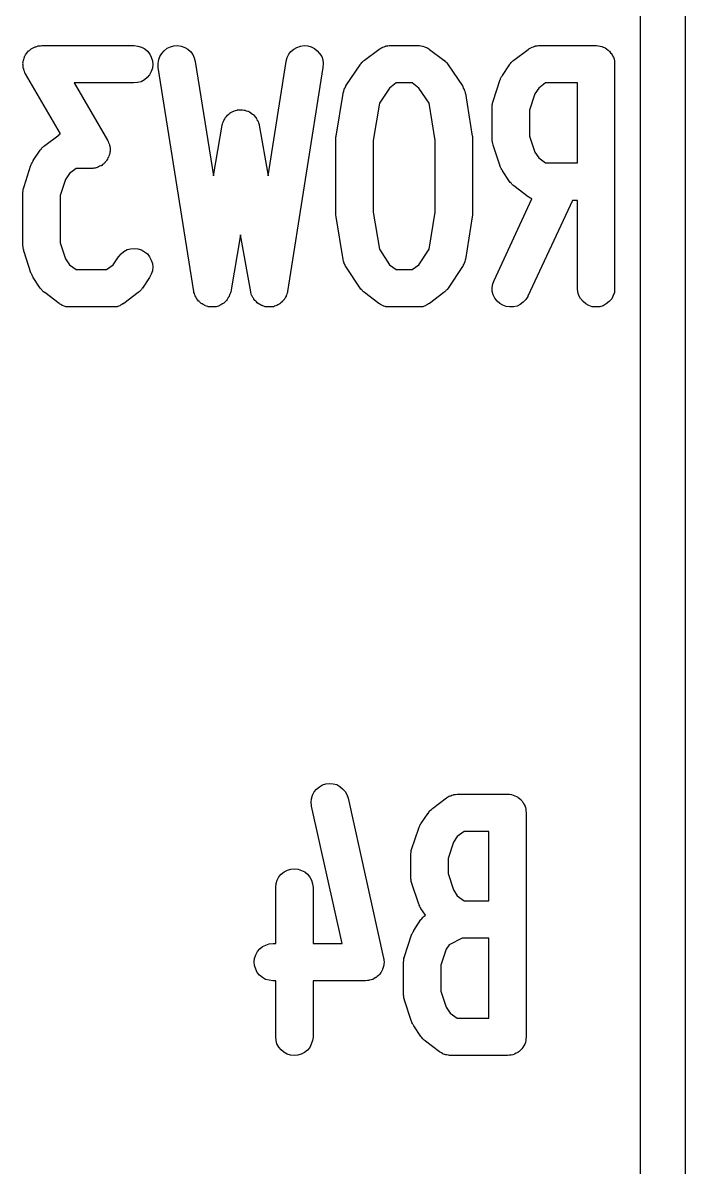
# Model space of a CAD drawing. Extents: x 85 to 230, y -159 to -77.
# Drawn here: x 205.582 to 207.8, y -104.709 to -100.879 of the extents above; entities that cross this region are included whole.
import ezdxf

# ---------------------------------------------------------------- set-up
doc = ezdxf.new("R2010")
doc.units = 0
doc.header["$MEASUREMENT"] = 0
doc.layers.add('BLACK', color=7, linetype='CONTINUOUS')

msp = doc.modelspace()

# ---------------------------------------------------------------- linework, layer by layer
at = {"layer": 'BLACK', "linetype": 'CONTINUOUS'}
for p, q in [((207.65, -107.677), (207.65, -77.2042)), ((207.8, -77.2755), (207.8, -107.606)), ((205.604, -100.971), (205.607, -100.968)), ((205.607, -100.968), (205.61, -100.966)), ((205.61, -100.966), (205.612, -100.965)), ((205.612, -100.965), (205.614, -100.964)), ((205.614, -100.964), (205.617, -100.962)), ((205.617, -100.962), (205.621, -100.96)), ((205.621, -100.96), (205.623, -100.959)), ((205.623, -100.959), (205.625, -100.959)), ((205.625, -100.959), (205.629, -100.958)), ((205.629, -100.958), (205.633, -100.956)), ((205.633, -100.956), (205.635, -100.956)), ((205.635, -100.956), (205.637, -100.956)), ((205.637, -100.956), (205.641, -100.956)), ((205.641, -100.956), (205.645, -100.955)), ((205.645, -100.955), (205.954, -100.955)), ((205.954, -100.955), (205.955, -100.955)), ((205.955, -100.955), (205.967, -100.957)), ((205.967, -100.957), (205.979, -100.96)), ((205.979, -100.96), (205.99, -100.966)), ((205.99, -100.966), (205.999, -100.974)), ((206.055, -100.972), (206.065, -100.964)), ((206.065, -100.964), (206.076, -100.959)), ((206.076, -100.959), (206.088, -100.956)), ((206.088, -100.956), (206.1, -100.955)), ((206.1, -100.955), (206.112, -100.957)), ((206.112, -100.957), (206.124, -100.961)), ((206.124, -100.961), (206.134, -100.967)), ((206.134, -100.967), (206.143, -100.975)), ((206.48, -100.975), (206.49, -100.967)), ((206.49, -100.967), (206.5, -100.961)), ((206.5, -100.961), (206.512, -100.957)), ((206.512, -100.957), (206.524, -100.955)), ((206.524, -100.955), (206.536, -100.956)), ((206.536, -100.956), (206.548, -100.959)), ((206.548, -100.959), (206.559, -100.965)), ((206.559, -100.965), (206.568, -100.972)), ((206.726, -101.004), (206.774, -100.968)), ((206.774, -100.968), (206.775, -100.967)), ((206.775, -100.967), (206.776, -100.967)), ((206.776, -100.967), (206.777, -100.966)), ((206.777, -100.966), (206.781, -100.964)), ((206.781, -100.964), (206.785, -100.961)), ((206.785, -100.961), (206.786, -100.961)), ((206.786, -100.961), (206.788, -100.96)), ((206.788, -100.96), (206.792, -100.959)), ((206.792, -100.959), (206.797, -100.957)), ((206.797, -100.957), (206.798, -100.957)), ((206.798, -100.957), (206.799, -100.956)), ((206.799, -100.956), (206.804, -100.956)), ((206.804, -100.956), (206.809, -100.955)), ((206.809, -100.955), (206.81, -100.955)), ((206.81, -100.955), (206.811, -100.955)), ((206.811, -100.955), (206.907, -100.955)), ((206.907, -100.955), (206.908, -100.955)), ((206.908, -100.955), (206.909, -100.955)), ((206.909, -100.955), (206.91, -100.955)), ((206.91, -100.955), (206.915, -100.956)), ((206.915, -100.956), (206.92, -100.957)), ((206.92, -100.957), (206.921, -100.957)), ((206.921, -100.957), (206.922, -100.957)), ((206.922, -100.957), (206.927, -100.959)), ((206.927, -100.959), (206.931, -100.96)), ((206.931, -100.96), (206.933, -100.961)), ((206.933, -100.961), (206.934, -100.961)), ((206.934, -100.961), (206.938, -100.964)), ((206.938, -100.964), (206.942, -100.966)), ((206.942, -100.966), (206.943, -100.967)), ((206.943, -100.967), (206.944, -100.968)), ((206.944, -100.968), (206.992, -101.004)), ((207.226, -101.004), (207.274, -100.968)), ((207.274, -100.968), (207.275, -100.967)), ((207.275, -100.967), (207.276, -100.967)), ((207.276, -100.967), (207.277, -100.966)), ((207.277, -100.966), (207.281, -100.964)), ((207.281, -100.964), (207.285, -100.961)), ((207.285, -100.961), (207.286, -100.961)), ((207.286, -100.961), (207.288, -100.96)), ((207.288, -100.96), (207.292, -100.959)), ((207.292, -100.959), (207.297, -100.957)), ((207.297, -100.957), (207.298, -100.957)), ((207.298, -100.957), (207.299, -100.956)), ((207.299, -100.956), (207.304, -100.956)), ((207.304, -100.956), (207.309, -100.955)), ((207.309, -100.955), (207.31, -100.955)), ((207.31, -100.955), (207.311, -100.955)), ((207.311, -100.955), (207.502, -100.955)), ((207.502, -100.955), (207.502, -100.955)), ((207.502, -100.955), (207.502, -100.955)), ((207.502, -100.955), (207.503, -100.955)), ((207.502, -100.955), (207.502, -100.955)), ((207.503, -100.955), (207.509, -100.956)), ((207.509, -100.956), (207.515, -100.957)), ((207.515, -100.957), (207.515, -100.957)), ((207.515, -100.957), (207.515, -100.957)), ((207.515, -100.957), (207.521, -100.958)), ((207.521, -100.958), (207.526, -100.96)), ((207.526, -100.96), (207.526, -100.96)), ((207.526, -100.96), (207.527, -100.96)), ((207.527, -100.96), (207.532, -100.963)), ((207.532, -100.963), (207.537, -100.966)), ((207.537, -100.966), (207.537, -100.966)), ((207.537, -100.966), (207.537, -100.966)), ((207.537, -100.966), (207.542, -100.97)), ((207.542, -100.97), (207.546, -100.974)), ((205.583, -101.009), (205.584, -101.005)), ((205.584, -101.003), (205.585, -101.001)), ((205.584, -101.005), (205.584, -101.003)), ((205.585, -101.001), (205.586, -100.997)), ((205.586, -100.997), (205.587, -100.994)), ((205.587, -100.994), (205.588, -100.992)), ((205.588, -100.992), (205.589, -100.99)), ((205.589, -100.99), (205.591, -100.986)), ((205.591, -100.986), (205.593, -100.983)), ((205.593, -100.983), (205.594, -100.981)), ((205.594, -100.981), (205.595, -100.98)), ((205.595, -100.98), (205.598, -100.977)), ((205.598, -100.977), (205.601, -100.973)), ((205.601, -100.973), (205.602, -100.972)), ((205.602, -100.972), (205.604, -100.971)), ((205.999, -100.974), (206.007, -100.984)), ((206.007, -100.984), (206.012, -100.994)), ((206.012, -100.994), (206.016, -101.006)), ((206.016, -101.006), (206.017, -101.018)), ((206.035, -101.015), (206.037, -101.002)), ((206.037, -101.002), (206.041, -100.991)), ((206.041, -100.991), (206.047, -100.981)), ((206.047, -100.981), (206.055, -100.972)), ((206.143, -100.975), (206.151, -100.985)), ((206.151, -100.985), (206.156, -100.996)), ((206.156, -100.996), (206.159, -101.008)), ((206.159, -101.008), (206.22, -101.391)), ((206.403, -101.391), (206.464, -101.008)), ((206.464, -101.007), (206.467, -100.995)), ((206.464, -101.008), (206.464, -101.007)), ((206.467, -100.995), (206.473, -100.984)), ((206.473, -100.984), (206.48, -100.975)), ((206.568, -100.972), (206.576, -100.981)), ((206.576, -100.981), (206.583, -100.992)), ((206.583, -100.992), (206.587, -101.003)), ((206.587, -101.003), (206.588, -101.015)), ((206.72, -101.009), (206.723, -101.006)), ((206.723, -101.006), (206.726, -101.004)), ((206.992, -101.004), (206.993, -101.004)), ((206.993, -101.004), (206.995, -101.007)), ((206.995, -101.007), (206.999, -101.009)), ((207.22, -101.009), (207.223, -101.006)), ((207.223, -101.006), (207.226, -101.004)), ((207.546, -100.974), (207.546, -100.974)), ((207.546, -100.974), (207.547, -100.974)), ((207.547, -100.974), (207.55, -100.979)), ((207.55, -100.979), (207.554, -100.983)), ((207.554, -100.983), (207.554, -100.983)), ((207.554, -100.983), (207.554, -100.984)), ((207.554, -100.984), (207.557, -100.989)), ((207.557, -100.989), (207.56, -100.994)), ((207.56, -100.994), (207.56, -100.994)), ((207.56, -100.994), (207.56, -100.994)), ((207.56, -100.994), (207.562, -101)), ((207.562, -101), (207.563, -101.006)), ((207.563, -101.006), (207.563, -101.006)), ((207.563, -101.006), (207.563, -101.006)), ((207.563, -101.006), (207.564, -101.012)), ((205.582, -101.013), (205.583, -101.009)), ((205.583, -101.015), (205.582, -101.013)), ((205.582, -101.017), (205.583, -101.015)), ((205.583, -101.021), (205.582, -101.017)), ((205.583, -101.025), (205.583, -101.021)), ((205.583, -101.027), (205.583, -101.025)), ((205.583, -101.03), (205.583, -101.027)), ((205.585, -101.033), (205.583, -101.03)), ((205.585, -101.037), (205.585, -101.033)), ((205.586, -101.039), (205.585, -101.037)), ((205.587, -101.041), (205.586, -101.039)), ((205.589, -101.045), (205.587, -101.041)), ((205.59, -101.049), (205.589, -101.045)), ((206.012, -101.042), (206.006, -101.053)), ((206.016, -101.03), (206.012, -101.042)), ((206.017, -101.018), (206.016, -101.03)), ((206.035, -101.027), (206.035, -101.015)), ((206.035, -101.028), (206.035, -101.027)), ((206.155, -101.778), (206.035, -101.028)), ((206.587, -101.028), (206.468, -101.778)), ((206.588, -101.015), (206.587, -101.028)), ((206.664, -101.09), (206.712, -101.019)), ((206.712, -101.018), (206.715, -101.015)), ((206.712, -101.019), (206.712, -101.018)), ((206.715, -101.015), (206.717, -101.012)), ((206.717, -101.012), (206.719, -101.01)), ((206.719, -101.01), (206.72, -101.009)), ((206.999, -101.009), (207, -101.011)), ((207, -101.011), (207.001, -101.012)), ((207.001, -101.012), (207.004, -101.016)), ((207.004, -101.016), (207.006, -101.019)), ((207.006, -101.019), (207.054, -101.09)), ((207.188, -101.055), (207.212, -101.019)), ((207.212, -101.018), (207.215, -101.015)), ((207.212, -101.019), (207.212, -101.018)), ((207.215, -101.015), (207.217, -101.012)), ((207.217, -101.012), (207.219, -101.01)), ((207.219, -101.01), (207.22, -101.009)), ((207.564, -101.012), (207.564, -101.018)), ((207.564, -101.018), (207.564, -101.768)), ((205.591, -101.049), (205.59, -101.049)), ((205.708, -101.25), (205.591, -101.049)), ((205.954, -101.08), (205.754, -101.08)), ((205.754, -101.08), (205.865, -101.272)), ((205.966, -101.079), (205.954, -101.08)), ((205.978, -101.076), (205.966, -101.079)), ((205.989, -101.07), (205.978, -101.076)), ((205.998, -101.062), (205.989, -101.07)), ((206.006, -101.053), (205.998, -101.062)), ((206.832, -101.08), (206.81, -101.097)), ((206.886, -101.08), (206.832, -101.08)), ((206.908, -101.097), (206.886, -101.08)), ((207.157, -101.141), (207.181, -101.069)), ((207.181, -101.069), (207.182, -101.067)), ((207.181, -101.069), (207.181, -101.069)), ((207.182, -101.065), (207.184, -101.061)), ((207.182, -101.067), (207.182, -101.065)), ((207.184, -101.061), (207.186, -101.058)), ((207.186, -101.058), (207.187, -101.056)), ((207.187, -101.056), (207.188, -101.055)), ((207.332, -101.08), (207.31, -101.097)), ((207.439, -101.08), (207.332, -101.08)), ((207.439, -101.348), (207.439, -101.08)), ((206.631, -101.258), (206.655, -101.115)), ((206.655, -101.113), (206.657, -101.107)), ((206.655, -101.114), (206.655, -101.113)), ((206.655, -101.113), (206.655, -101.113)), ((206.655, -101.115), (206.655, -101.114)), ((206.657, -101.107), (206.658, -101.102)), ((206.658, -101.101), (206.661, -101.096)), ((206.658, -101.102), (206.658, -101.101)), ((206.658, -101.102), (206.658, -101.102)), ((206.661, -101.096), (206.664, -101.091)), ((206.664, -101.091), (206.664, -101.09)), ((206.664, -101.091), (206.664, -101.091)), ((206.81, -101.097), (206.776, -101.148)), ((206.943, -101.148), (206.908, -101.097)), ((207.054, -101.09), (207.054, -101.091)), ((207.054, -101.091), (207.055, -101.091)), ((207.055, -101.091), (207.055, -101.092)), ((207.055, -101.092), (207.057, -101.097)), ((207.057, -101.097), (207.06, -101.102)), ((207.06, -101.102), (207.06, -101.102)), ((207.06, -101.102), (207.06, -101.103)), ((207.06, -101.103), (207.062, -101.108)), ((207.062, -101.108), (207.063, -101.114)), ((207.063, -101.114), (207.063, -101.114)), ((207.063, -101.114), (207.064, -101.115)), ((207.064, -101.115), (207.087, -101.258)), ((207.297, -101.117), (207.279, -101.171)), ((207.31, -101.097), (207.297, -101.117)), ((206.776, -101.148), (206.755, -101.273)), ((206.963, -101.273), (206.943, -101.148)), ((207.154, -101.153), (207.155, -101.15)), ((207.154, -101.156), (207.154, -101.153)), ((207.154, -101.16), (207.154, -101.156)), ((207.154, -101.161), (207.154, -101.16)), ((207.154, -101.268), (207.154, -101.161)), ((207.155, -101.148), (207.156, -101.144)), ((207.155, -101.15), (207.155, -101.148)), ((207.156, -101.144), (207.157, -101.141)), ((206.257, -101.202), (206.259, -101.198)), ((206.259, -101.198), (206.26, -101.197)), ((206.26, -101.197), (206.261, -101.196)), ((206.261, -101.196), (206.264, -101.192)), ((206.264, -101.192), (206.267, -101.188)), ((206.267, -101.188), (206.268, -101.188)), ((206.268, -101.188), (206.269, -101.187)), ((206.269, -101.187), (206.272, -101.184)), ((206.272, -101.184), (206.276, -101.18)), ((206.276, -101.18), (206.277, -101.18)), ((206.277, -101.18), (206.278, -101.179)), ((206.278, -101.179), (206.283, -101.177)), ((206.283, -101.177), (206.287, -101.175)), ((206.287, -101.175), (206.288, -101.174)), ((206.288, -101.174), (206.289, -101.174)), ((206.289, -101.174), (206.294, -101.172)), ((206.294, -101.172), (206.299, -101.171)), ((206.299, -101.171), (206.3, -101.171)), ((206.3, -101.171), (206.301, -101.17)), ((206.301, -101.17), (206.306, -101.17)), ((206.306, -101.17), (206.311, -101.17)), ((206.311, -101.17), (206.312, -101.17)), ((206.312, -101.17), (206.313, -101.17)), ((206.313, -101.17), (206.318, -101.17)), ((206.318, -101.17), (206.323, -101.171)), ((206.323, -101.171), (206.324, -101.171)), ((206.324, -101.171), (206.325, -101.171)), ((206.325, -101.171), (206.33, -101.173)), ((206.33, -101.173), (206.335, -101.174)), ((206.335, -101.174), (206.336, -101.175)), ((206.336, -101.175), (206.337, -101.175)), ((206.337, -101.175), (206.341, -101.177)), ((206.341, -101.177), (206.345, -101.18)), ((206.345, -101.18), (206.346, -101.18)), ((206.346, -101.18), (206.347, -101.181)), ((206.347, -101.181), (206.351, -101.184)), ((206.351, -101.184), (206.355, -101.187)), ((206.355, -101.187), (206.356, -101.188)), ((206.356, -101.188), (206.357, -101.189)), ((206.357, -101.189), (206.36, -101.193)), ((206.36, -101.193), (206.363, -101.196)), ((206.363, -101.196), (206.363, -101.198)), ((206.363, -101.198), (206.364, -101.199)), ((206.364, -101.199), (206.366, -101.203)), ((207.279, -101.171), (207.279, -101.258)), ((206.22, -101.391), (206.25, -101.221)), ((206.25, -101.219), (206.251, -101.218)), ((206.25, -101.22), (206.25, -101.219)), ((206.25, -101.221), (206.25, -101.22)), ((206.251, -101.218), (206.252, -101.213)), ((206.252, -101.213), (206.254, -101.209)), ((206.254, -101.208), (206.255, -101.206)), ((206.254, -101.209), (206.254, -101.208)), ((206.255, -101.206), (206.257, -101.202)), ((206.366, -101.203), (206.369, -101.207)), ((206.369, -101.207), (206.369, -101.208)), ((206.369, -101.208), (206.37, -101.209)), ((206.37, -101.209), (206.371, -101.214)), ((206.371, -101.214), (206.373, -101.219)), ((206.373, -101.219), (206.373, -101.22)), ((206.373, -101.22), (206.373, -101.221)), ((206.373, -101.221), (206.403, -101.391)), ((205.655, -101.289), (205.703, -101.254)), ((205.703, -101.253), (205.704, -101.252)), ((205.703, -101.254), (205.703, -101.253)), ((205.704, -101.252), (205.705, -101.251)), ((205.705, -101.251), (205.708, -101.25)), ((205.865, -101.272), (205.866, -101.273)), ((205.866, -101.273), (205.868, -101.276)), ((205.868, -101.276), (205.869, -101.28)), ((206.63, -101.262), (206.631, -101.258)), ((206.63, -101.267), (206.63, -101.262)), ((206.63, -101.268), (206.63, -101.267)), ((206.63, -101.518), (206.63, -101.268)), ((206.755, -101.273), (206.755, -101.513)), ((206.963, -101.513), (206.963, -101.273)), ((207.087, -101.258), (207.088, -101.258)), ((207.088, -101.258), (207.088, -101.263)), ((207.088, -101.263), (207.088, -101.268)), ((207.088, -101.268), (207.088, -101.518)), ((207.154, -101.271), (207.154, -101.268)), ((207.154, -101.275), (207.154, -101.271)), ((207.155, -101.277), (207.154, -101.275)), ((207.279, -101.258), (207.297, -101.312)), ((205.617, -101.34), (205.64, -101.305)), ((205.64, -101.305), (205.641, -101.304)), ((205.641, -101.304), (205.644, -101.301)), ((205.644, -101.301), (205.646, -101.297)), ((205.646, -101.297), (205.647, -101.296)), ((205.647, -101.296), (205.649, -101.295)), ((205.649, -101.295), (205.652, -101.292)), ((205.652, -101.292), (205.655, -101.289)), ((205.869, -101.28), (205.87, -101.282)), ((205.87, -101.282), (205.871, -101.284)), ((205.871, -101.284), (205.872, -101.288)), ((205.872, -101.288), (205.873, -101.292)), ((205.873, -101.292), (205.873, -101.294)), ((205.873, -101.294), (205.874, -101.296)), ((205.874, -101.308), (205.873, -101.312)), ((205.873, -101.312), (205.873, -101.316)), ((205.874, -101.296), (205.874, -101.3)), ((205.874, -101.3), (205.874, -101.304)), ((205.874, -101.304), (205.874, -101.306)), ((205.874, -101.306), (205.874, -101.308)), ((207.155, -101.28), (207.155, -101.277)), ((207.156, -101.283), (207.155, -101.28)), ((207.157, -101.287), (207.156, -101.283)), ((207.157, -101.288), (207.157, -101.287)), ((207.181, -101.359), (207.157, -101.288)), ((207.297, -101.312), (207.31, -101.331)), ((205.61, -101.353), (205.611, -101.351)), ((205.61, -101.354), (205.61, -101.353)), ((205.611, -101.351), (205.613, -101.347)), ((205.613, -101.347), (205.615, -101.343)), ((205.615, -101.343), (205.616, -101.342)), ((205.616, -101.342), (205.617, -101.34)), ((205.849, -101.353), (205.846, -101.356)), ((205.853, -101.351), (205.849, -101.353)), ((205.854, -101.349), (205.853, -101.351)), ((205.856, -101.348), (205.854, -101.349)), ((205.858, -101.345), (205.856, -101.348)), ((205.861, -101.342), (205.858, -101.345)), ((205.862, -101.34), (205.861, -101.342)), ((205.863, -101.338), (205.862, -101.34)), ((205.865, -101.335), (205.863, -101.338)), ((205.867, -101.331), (205.865, -101.335)), ((205.868, -101.33), (205.867, -101.331)), ((205.869, -101.328), (205.868, -101.33)), ((205.87, -101.324), (205.869, -101.328)), ((205.872, -101.32), (205.87, -101.324)), ((205.873, -101.316), (205.872, -101.318)), ((205.872, -101.318), (205.872, -101.32)), ((207.31, -101.331), (207.332, -101.348)), ((207.332, -101.348), (207.439, -101.348)), ((205.586, -101.427), (205.609, -101.355)), ((205.609, -101.355), (205.61, -101.354)), ((205.738, -101.383), (205.725, -101.403)), ((205.761, -101.366), (205.738, -101.383)), ((205.811, -101.366), (205.761, -101.366)), ((205.816, -101.366), (205.811, -101.366)), ((205.82, -101.365), (205.816, -101.366)), ((205.822, -101.365), (205.82, -101.365)), ((205.824, -101.365), (205.822, -101.365)), ((205.828, -101.364), (205.824, -101.365)), ((205.831, -101.363), (205.828, -101.364)), ((205.833, -101.362), (205.831, -101.363)), ((205.835, -101.361), (205.833, -101.362)), ((205.839, -101.359), (205.835, -101.361)), ((205.843, -101.358), (205.839, -101.359)), ((205.844, -101.357), (205.843, -101.358)), ((205.846, -101.356), (205.844, -101.357)), ((207.181, -101.361), (207.181, -101.359)), ((207.182, -101.362), (207.181, -101.361)), ((207.184, -101.366), (207.182, -101.362)), ((207.186, -101.37), (207.184, -101.366)), ((207.187, -101.372), (207.186, -101.37)), ((207.188, -101.373), (207.187, -101.372)), ((207.188, -101.374), (207.188, -101.373)), ((207.212, -101.41), (207.188, -101.374)), ((205.584, -101.433), (205.585, -101.43)), ((205.585, -101.43), (205.586, -101.427)), ((205.725, -101.403), (205.707, -101.457)), ((207.214, -101.413), (207.212, -101.41)), ((207.217, -101.416), (207.214, -101.413)), ((207.218, -101.417), (207.217, -101.416)), ((207.22, -101.419), (207.218, -101.417)), ((207.223, -101.422), (207.22, -101.419)), ((207.226, -101.424), (207.223, -101.422)), ((207.226, -101.425), (207.226, -101.424)), ((207.274, -101.461), (207.226, -101.425)), ((205.582, -101.445), (205.583, -101.442)), ((205.582, -101.446), (205.582, -101.445)), ((205.582, -101.625), (205.582, -101.446)), ((205.583, -101.436), (205.584, -101.433)), ((205.583, -101.438), (205.583, -101.436)), ((205.583, -101.442), (205.583, -101.438)), ((205.707, -101.457), (205.707, -101.615)), ((207.16, -101.741), (207.287, -101.468)), ((207.275, -101.461), (207.274, -101.461)), ((207.276, -101.462), (207.275, -101.461)), ((207.28, -101.465), (207.276, -101.462)), ((207.284, -101.467), (207.28, -101.465)), ((207.286, -101.467), (207.284, -101.467)), ((207.287, -101.468), (207.286, -101.467)), ((207.287, -101.468), (207.287, -101.468)), ((207.423, -101.473), (207.273, -101.794)), ((207.439, -101.473), (207.423, -101.473)), ((207.439, -101.768), (207.439, -101.473)), ((206.63, -101.523), (206.63, -101.518)), ((206.631, -101.527), (206.63, -101.523)), ((206.631, -101.528), (206.631, -101.527)), ((206.655, -101.671), (206.631, -101.528)), ((206.755, -101.513), (206.776, -101.637)), ((206.943, -101.637), (206.963, -101.513)), ((207.087, -101.528), (207.064, -101.671)), ((207.088, -101.523), (207.087, -101.528)), ((207.088, -101.518), (207.088, -101.519)), ((207.088, -101.519), (207.088, -101.523)), ((205.707, -101.615), (205.725, -101.669)), ((206.311, -101.589), (206.278, -101.779)), ((206.345, -101.779), (206.311, -101.589)), ((205.583, -101.628), (205.582, -101.625)), ((205.583, -101.632), (205.583, -101.628)), ((205.583, -101.634), (205.583, -101.632)), ((205.584, -101.637), (205.583, -101.634)), ((205.585, -101.64), (205.584, -101.637)), ((205.585, -101.644), (205.585, -101.64)), ((205.586, -101.645), (205.585, -101.644)), ((205.609, -101.716), (205.586, -101.645)), ((205.903, -101.661), (205.911, -101.652)), ((205.911, -101.652), (205.92, -101.644)), ((205.92, -101.644), (205.931, -101.638)), ((205.931, -101.638), (205.943, -101.635)), ((205.943, -101.635), (205.955, -101.634)), ((205.955, -101.634), (205.967, -101.635)), ((205.967, -101.635), (205.979, -101.639)), ((205.979, -101.639), (205.989, -101.645)), ((205.989, -101.645), (205.999, -101.652)), ((205.999, -101.652), (206.006, -101.662)), ((206.776, -101.637), (206.81, -101.689)), ((206.908, -101.689), (206.943, -101.637)), ((205.725, -101.669), (205.738, -101.689)), ((205.738, -101.689), (205.761, -101.705)), ((205.862, -101.705), (205.884, -101.689)), ((205.884, -101.689), (205.902, -101.662)), ((205.902, -101.662), (205.903, -101.661)), ((206.006, -101.662), (206.012, -101.673)), ((206.012, -101.673), (206.016, -101.684)), ((206.016, -101.684), (206.017, -101.696)), ((206.017, -101.696), (206.016, -101.709)), ((206.655, -101.672), (206.655, -101.671)), ((206.655, -101.671), (206.655, -101.671)), ((206.656, -101.677), (206.655, -101.672)), ((206.658, -101.683), (206.656, -101.677)), ((206.658, -101.684), (206.658, -101.683)), ((206.658, -101.683), (206.658, -101.683)), ((206.661, -101.689), (206.658, -101.684)), ((206.663, -101.694), (206.661, -101.689)), ((206.664, -101.695), (206.663, -101.694)), ((206.663, -101.694), (206.663, -101.694)), ((206.712, -101.767), (206.664, -101.695)), ((206.664, -101.695), (206.664, -101.695)), ((206.81, -101.689), (206.832, -101.705)), ((206.886, -101.705), (206.908, -101.689)), ((207.054, -101.695), (207.006, -101.767)), ((207.055, -101.694), (207.054, -101.695)), ((207.054, -101.695), (207.054, -101.695)), ((207.057, -101.689), (207.055, -101.694)), ((207.06, -101.685), (207.057, -101.689)), ((207.062, -101.678), (207.06, -101.684)), ((207.06, -101.684), (207.06, -101.684)), ((207.06, -101.684), (207.06, -101.685)), ((207.063, -101.673), (207.062, -101.678)), ((207.064, -101.671), (207.063, -101.672)), ((207.063, -101.672), (207.063, -101.672)), ((207.063, -101.672), (207.063, -101.673)), ((205.61, -101.718), (205.609, -101.716)), ((205.611, -101.719), (205.61, -101.718)), ((205.613, -101.723), (205.611, -101.719)), ((205.614, -101.727), (205.613, -101.723)), ((205.615, -101.729), (205.614, -101.727)), ((205.616, -101.73), (205.615, -101.729)), ((205.617, -101.731), (205.616, -101.73)), ((205.64, -101.767), (205.617, -101.731)), ((205.761, -101.705), (205.862, -101.705)), ((206.006, -101.731), (205.983, -101.767)), ((206.012, -101.72), (206.006, -101.731)), ((206.016, -101.709), (206.012, -101.72)), ((206.832, -101.705), (206.886, -101.705)), ((205.643, -101.77), (205.64, -101.767)), ((205.645, -101.773), (205.643, -101.77)), ((205.647, -101.775), (205.645, -101.773)), ((205.977, -101.774), (205.976, -101.775)), ((205.979, -101.771), (205.977, -101.774)), ((205.982, -101.767), (205.979, -101.771)), ((205.983, -101.767), (205.982, -101.767)), ((206.714, -101.77), (206.712, -101.767)), ((206.717, -101.773), (206.714, -101.77)), ((206.718, -101.775), (206.717, -101.773)), ((207.001, -101.774), (206.999, -101.775)), ((207.003, -101.771), (207.001, -101.774)), ((207.006, -101.767), (207.003, -101.771)), ((207.006, -101.767), (207.006, -101.767)), ((207.154, -101.765), (207.156, -101.753)), ((207.154, -101.777), (207.154, -101.765)), ((207.156, -101.753), (207.16, -101.741)), ((207.441, -101.78), (207.439, -101.768)), ((207.564, -101.769), (207.563, -101.781)), ((207.564, -101.768), (207.564, -101.769)), ((205.648, -101.776), (205.647, -101.775)), ((205.651, -101.779), (205.648, -101.776)), ((205.654, -101.782), (205.651, -101.779)), ((205.655, -101.782), (205.654, -101.782)), ((205.703, -101.818), (205.655, -101.782)), ((205.968, -101.782), (205.92, -101.818)), ((205.971, -101.779), (205.968, -101.782)), ((205.974, -101.777), (205.971, -101.779)), ((205.976, -101.775), (205.974, -101.777)), ((206.155, -101.779), (206.155, -101.778)), ((206.155, -101.781), (206.155, -101.779)), ((206.157, -101.785), (206.155, -101.781)), ((206.158, -101.789), (206.157, -101.785)), ((206.158, -101.791), (206.158, -101.789)), ((206.159, -101.793), (206.158, -101.791)), ((206.161, -101.796), (206.159, -101.793)), ((206.163, -101.8), (206.161, -101.796)), ((206.164, -101.802), (206.163, -101.8)), ((206.165, -101.803), (206.164, -101.802)), ((206.168, -101.807), (206.165, -101.803)), ((206.17, -101.81), (206.168, -101.807)), ((206.172, -101.811), (206.17, -101.81)), ((206.173, -101.813), (206.172, -101.811)), ((206.176, -101.815), (206.173, -101.813)), ((206.259, -101.813), (206.258, -101.814)), ((206.261, -101.812), (206.259, -101.813)), ((206.264, -101.808), (206.261, -101.812)), ((206.266, -101.805), (206.264, -101.808)), ((206.267, -101.803), (206.266, -101.805)), ((206.268, -101.802), (206.267, -101.803)), ((206.27, -101.798), (206.268, -101.802)), ((206.273, -101.795), (206.27, -101.798)), ((206.274, -101.791), (206.273, -101.793)), ((206.273, -101.793), (206.273, -101.795)), ((206.275, -101.787), (206.274, -101.791)), ((206.277, -101.783), (206.275, -101.787)), ((206.278, -101.78), (206.277, -101.781)), ((206.277, -101.781), (206.277, -101.783)), ((206.278, -101.779), (206.278, -101.78)), ((206.346, -101.78), (206.345, -101.779)), ((206.346, -101.782), (206.346, -101.78)), ((206.347, -101.786), (206.346, -101.782)), ((206.348, -101.79), (206.347, -101.786)), ((206.349, -101.792), (206.348, -101.79)), ((206.35, -101.794), (206.349, -101.792)), ((206.352, -101.798), (206.35, -101.794)), ((206.354, -101.801), (206.352, -101.798)), ((206.355, -101.803), (206.354, -101.801)), ((206.356, -101.804), (206.355, -101.803)), ((206.359, -101.808), (206.356, -101.804)), ((206.362, -101.811), (206.359, -101.808)), ((206.363, -101.812), (206.362, -101.811)), ((206.364, -101.813), (206.363, -101.812)), ((206.367, -101.816), (206.364, -101.813)), ((206.45, -101.813), (206.446, -101.816)), ((206.451, -101.812), (206.45, -101.813)), ((206.452, -101.811), (206.451, -101.812)), ((206.455, -101.807), (206.452, -101.811)), ((206.458, -101.804), (206.455, -101.807)), ((206.46, -101.801), (206.458, -101.803)), ((206.458, -101.803), (206.458, -101.804)), ((206.462, -101.797), (206.46, -101.801)), ((206.464, -101.794), (206.462, -101.797)), ((206.465, -101.79), (206.464, -101.792)), ((206.464, -101.792), (206.464, -101.794)), ((206.466, -101.786), (206.465, -101.79)), ((206.468, -101.782), (206.466, -101.786)), ((206.468, -101.778), (206.468, -101.778)), ((206.468, -101.778), (206.468, -101.78)), ((206.468, -101.78), (206.468, -101.782)), ((206.72, -101.776), (206.718, -101.775)), ((206.723, -101.779), (206.72, -101.776)), ((206.726, -101.782), (206.723, -101.779)), ((206.774, -101.818), (206.726, -101.782)), ((206.726, -101.782), (206.726, -101.782)), ((206.992, -101.782), (206.944, -101.818)), ((206.995, -101.779), (206.992, -101.782)), ((206.998, -101.777), (206.995, -101.779)), ((206.999, -101.775), (206.998, -101.777)), ((207.157, -101.789), (207.154, -101.777)), ((207.163, -101.8), (207.157, -101.789)), ((207.17, -101.81), (207.163, -101.8)), ((207.179, -101.818), (207.17, -101.81)), ((207.266, -101.805), (207.258, -101.814)), ((207.273, -101.795), (207.266, -101.805)), ((207.273, -101.794), (207.273, -101.795)), ((207.444, -101.792), (207.441, -101.78)), ((207.45, -101.802), (207.444, -101.792)), ((207.458, -101.812), (207.45, -101.802)), ((207.467, -101.82), (207.458, -101.812)), ((207.546, -101.812), (207.536, -101.82)), ((207.554, -101.803), (207.546, -101.812)), ((207.559, -101.792), (207.554, -101.803)), ((207.563, -101.781), (207.559, -101.792)), ((205.704, -101.818), (205.703, -101.818)), ((205.705, -101.819), (205.704, -101.818)), ((205.709, -101.822), (205.705, -101.819)), ((205.713, -101.824), (205.709, -101.822)), ((205.714, -101.825), (205.713, -101.824)), ((205.715, -101.825), (205.714, -101.825)), ((205.72, -101.827), (205.715, -101.825)), ((205.724, -101.828), (205.72, -101.827)), ((205.726, -101.829), (205.724, -101.828)), ((205.727, -101.829), (205.726, -101.829)), ((205.732, -101.829), (205.727, -101.829)), ((205.736, -101.83), (205.732, -101.829)), ((205.738, -101.83), (205.736, -101.83)), ((205.739, -101.83), (205.738, -101.83)), ((205.74, -101.83), (205.739, -101.83)), ((205.883, -101.83), (205.74, -101.83)), ((205.884, -101.83), (205.883, -101.83)), ((205.886, -101.83), (205.884, -101.83)), ((205.89, -101.83), (205.886, -101.83)), ((205.895, -101.829), (205.89, -101.83)), ((205.896, -101.829), (205.895, -101.829)), ((205.898, -101.829), (205.896, -101.829)), ((205.902, -101.827), (205.898, -101.829)), ((205.907, -101.826), (205.902, -101.827)), ((205.908, -101.825), (205.907, -101.826)), ((205.909, -101.824), (205.908, -101.825)), ((205.913, -101.822), (205.909, -101.824)), ((205.917, -101.82), (205.913, -101.822)), ((205.919, -101.819), (205.917, -101.82)), ((205.92, -101.818), (205.919, -101.819)), ((205.92, -101.818), (205.92, -101.818)), ((206.179, -101.818), (206.176, -101.815)), ((206.181, -101.819), (206.179, -101.818)), ((206.182, -101.82), (206.181, -101.819)), ((206.186, -101.822), (206.182, -101.82)), ((206.19, -101.824), (206.186, -101.822)), ((206.192, -101.825), (206.19, -101.824)), ((206.193, -101.826), (206.192, -101.825)), ((206.197, -101.827), (206.193, -101.826)), ((206.201, -101.828), (206.197, -101.827)), ((206.203, -101.829), (206.201, -101.828)), ((206.205, -101.829), (206.203, -101.829)), ((206.209, -101.83), (206.205, -101.829)), ((206.213, -101.83), (206.209, -101.83)), ((206.215, -101.83), (206.213, -101.83)), ((206.217, -101.83), (206.215, -101.83)), ((206.221, -101.83), (206.217, -101.83)), ((206.226, -101.83), (206.221, -101.83)), ((206.227, -101.829), (206.226, -101.83)), ((206.229, -101.829), (206.227, -101.829)), ((206.233, -101.828), (206.229, -101.829)), ((206.237, -101.827), (206.233, -101.828)), ((206.239, -101.826), (206.237, -101.827)), ((206.241, -101.825), (206.239, -101.826)), ((206.245, -101.823), (206.241, -101.825)), ((206.248, -101.821), (206.245, -101.823)), ((206.25, -101.82), (206.248, -101.821)), ((206.251, -101.819), (206.25, -101.82)), ((206.255, -101.817), (206.251, -101.819)), ((206.258, -101.814), (206.255, -101.817)), ((206.371, -101.819), (206.367, -101.816)), ((206.372, -101.82), (206.371, -101.819)), ((206.374, -101.821), (206.372, -101.82)), ((206.378, -101.823), (206.374, -101.821)), ((206.381, -101.825), (206.378, -101.823)), ((206.383, -101.825), (206.381, -101.825)), ((206.385, -101.826), (206.383, -101.825)), ((206.389, -101.827), (206.385, -101.826)), ((206.393, -101.829), (206.389, -101.827)), ((206.395, -101.829), (206.393, -101.829)), ((206.396, -101.829), (206.395, -101.829)), ((206.401, -101.83), (206.396, -101.829)), ((206.405, -101.83), (206.401, -101.83)), ((206.407, -101.83), (206.405, -101.83)), ((206.409, -101.83), (206.407, -101.83)), ((206.413, -101.83), (206.409, -101.83)), ((206.417, -101.829), (206.413, -101.83)), ((206.419, -101.829), (206.417, -101.829)), ((206.421, -101.829), (206.419, -101.829)), ((206.425, -101.827), (206.421, -101.829)), ((206.429, -101.826), (206.425, -101.827)), ((206.431, -101.825), (206.429, -101.826)), ((206.432, -101.825), (206.431, -101.825)), ((206.436, -101.823), (206.432, -101.825)), ((206.44, -101.821), (206.436, -101.823)), ((206.441, -101.82), (206.44, -101.821)), ((206.443, -101.819), (206.441, -101.82)), ((206.446, -101.816), (206.443, -101.819)), ((206.775, -101.818), (206.774, -101.818)), ((206.776, -101.819), (206.775, -101.818)), ((206.78, -101.822), (206.776, -101.819)), ((206.784, -101.824), (206.78, -101.822)), ((206.786, -101.825), (206.784, -101.824)), ((206.787, -101.825), (206.786, -101.825)), ((206.791, -101.827), (206.787, -101.825)), ((206.796, -101.828), (206.791, -101.827)), ((206.797, -101.829), (206.796, -101.828)), ((206.798, -101.829), (206.797, -101.829)), ((206.803, -101.829), (206.798, -101.829)), ((206.808, -101.83), (206.803, -101.829)), ((206.809, -101.83), (206.808, -101.83)), ((206.811, -101.83), (206.809, -101.83)), ((206.907, -101.83), (206.811, -101.83)), ((206.811, -101.83), (206.811, -101.83)), ((206.908, -101.83), (206.907, -101.83)), ((206.909, -101.83), (206.908, -101.83)), ((206.914, -101.83), (206.909, -101.83)), ((206.919, -101.829), (206.914, -101.83)), ((206.92, -101.829), (206.919, -101.829)), ((206.921, -101.829), (206.92, -101.829)), ((206.926, -101.827), (206.921, -101.829)), ((206.931, -101.826), (206.926, -101.827)), ((206.932, -101.825), (206.931, -101.826)), ((206.933, -101.824), (206.932, -101.825)), ((206.937, -101.822), (206.933, -101.824)), ((206.941, -101.82), (206.937, -101.822)), ((206.942, -101.819), (206.941, -101.82)), ((206.944, -101.818), (206.942, -101.819)), ((206.944, -101.818), (206.944, -101.818)), ((207.189, -101.824), (207.179, -101.818)), ((207.201, -101.828), (207.189, -101.824)), ((207.213, -101.83), (207.201, -101.828)), ((207.225, -101.83), (207.213, -101.83)), ((207.237, -101.827), (207.225, -101.83)), ((207.248, -101.822), (207.237, -101.827)), ((207.258, -101.814), (207.248, -101.822)), ((207.478, -101.825), (207.467, -101.82)), ((207.489, -101.829), (207.478, -101.825)), ((207.502, -101.83), (207.489, -101.829)), ((207.514, -101.829), (207.502, -101.83)), ((207.525, -101.826), (207.514, -101.829)), ((207.536, -101.82), (207.525, -101.826)), ((206.552, -103.464), (206.558, -103.453)), ((206.558, -103.453), (206.565, -103.444)), ((206.565, -103.444), (206.575, -103.436)), ((206.575, -103.436), (206.585, -103.43)), ((206.585, -103.43), (206.597, -103.426)), ((206.597, -103.426), (206.609, -103.425)), ((206.609, -103.425), (206.621, -103.426)), ((206.621, -103.426), (206.633, -103.429)), ((206.633, -103.429), (206.644, -103.435)), ((206.644, -103.435), (206.653, -103.443)), ((206.653, -103.443), (206.661, -103.452)), ((206.661, -103.452), (206.667, -103.462)), ((206.548, -103.488), (206.549, -103.476)), ((206.549, -103.5), (206.548, -103.488)), ((206.549, -103.476), (206.552, -103.464)), ((206.667, -103.462), (206.671, -103.474)), ((206.671, -103.474), (206.79, -104.01)), ((206.954, -103.509), (207.001, -103.473)), ((207.001, -103.473), (207.002, -103.473)), ((207.002, -103.473), (207.003, -103.472)), ((207.003, -103.472), (207.004, -103.471)), ((207.004, -103.471), (207.008, -103.469)), ((207.008, -103.469), (207.012, -103.467)), ((207.012, -103.467), (207.014, -103.466)), ((207.014, -103.466), (207.015, -103.466)), ((207.015, -103.466), (207.019, -103.464)), ((207.019, -103.464), (207.024, -103.463)), ((207.024, -103.463), (207.025, -103.462)), ((207.025, -103.462), (207.027, -103.462)), ((207.027, -103.462), (207.031, -103.462)), ((207.031, -103.462), (207.036, -103.461)), ((207.036, -103.461), (207.037, -103.461)), ((207.037, -103.461), (207.039, -103.461)), ((207.039, -103.461), (207.205, -103.461)), ((207.205, -103.461), (207.206, -103.461)), ((207.206, -103.461), (207.206, -103.461)), ((207.206, -103.461), (207.206, -103.461)), ((207.206, -103.461), (207.206, -103.461)), ((207.206, -103.461), (207.212, -103.461)), ((207.212, -103.461), (207.218, -103.462)), ((207.218, -103.462), (207.218, -103.462)), ((207.218, -103.462), (207.218, -103.462)), ((207.218, -103.462), (207.224, -103.464)), ((207.224, -103.464), (207.23, -103.466)), ((207.23, -103.466), (207.23, -103.466)), ((207.23, -103.466), (207.23, -103.466)), ((207.23, -103.466), (207.235, -103.469)), ((207.235, -103.469), (207.24, -103.471)), ((207.24, -103.471), (207.24, -103.472)), ((207.24, -103.472), (207.241, -103.472)), ((207.241, -103.472), (207.245, -103.475)), ((207.245, -103.475), (207.25, -103.479)), ((207.25, -103.479), (207.25, -103.479)), ((207.25, -103.479), (207.25, -103.48)), ((207.25, -103.48), (207.254, -103.484)), ((207.254, -103.484), (207.257, -103.489)), ((207.257, -103.489), (207.257, -103.489)), ((207.257, -103.489), (207.258, -103.489)), ((207.258, -103.489), (207.26, -103.494)), ((207.26, -103.494), (207.263, -103.499)), ((206.549, -103.501), (206.549, -103.5)), ((206.651, -103.961), (206.549, -103.501)), ((206.915, -103.56), (206.939, -103.524)), ((206.939, -103.524), (206.94, -103.524)), ((206.94, -103.524), (206.942, -103.521)), ((206.942, -103.521), (206.945, -103.517)), ((206.945, -103.517), (206.946, -103.516)), ((206.946, -103.516), (206.947, -103.514)), ((206.947, -103.514), (206.951, -103.512)), ((206.951, -103.512), (206.954, -103.509)), ((207.263, -103.499), (207.263, -103.5)), ((207.263, -103.5), (207.263, -103.5)), ((207.263, -103.5), (207.265, -103.506)), ((207.265, -103.506), (207.267, -103.511)), ((207.267, -103.511), (207.267, -103.511)), ((207.267, -103.511), (207.267, -103.512)), ((207.267, -103.512), (207.267, -103.517)), ((207.267, -103.517), (207.268, -103.523)), ((207.268, -103.523), (207.268, -104.273)), ((206.884, -103.646), (206.908, -103.575)), ((206.908, -103.574), (206.909, -103.573)), ((206.908, -103.575), (206.908, -103.574)), ((206.909, -103.571), (206.912, -103.567)), ((206.909, -103.573), (206.909, -103.571)), ((206.912, -103.567), (206.913, -103.563)), ((206.913, -103.563), (206.914, -103.562)), ((206.914, -103.562), (206.915, -103.56)), ((207.037, -103.603), (207.024, -103.622)), ((207.06, -103.586), (207.037, -103.603)), ((207.143, -103.586), (207.06, -103.586)), ((207.143, -103.818), (207.143, -103.586)), ((206.882, -103.653), (206.883, -103.65)), ((206.883, -103.65), (206.884, -103.646)), ((207.024, -103.622), (207.006, -103.676)), ((206.881, -103.658), (206.882, -103.656)), ((206.881, -103.662), (206.881, -103.658)), ((206.881, -103.665), (206.881, -103.662)), ((206.881, -103.666), (206.881, -103.665)), ((206.881, -103.738), (206.881, -103.666)), ((206.882, -103.656), (206.882, -103.653)), ((207.006, -103.676), (207.006, -103.727)), ((206.447, -103.729), (206.457, -103.721)), ((206.457, -103.721), (206.468, -103.715)), ((206.468, -103.715), (206.479, -103.712)), ((206.479, -103.712), (206.491, -103.711)), ((206.491, -103.711), (206.504, -103.712)), ((206.504, -103.712), (206.515, -103.716)), ((206.515, -103.716), (206.526, -103.721)), ((206.526, -103.721), (206.535, -103.729)), ((207.006, -103.727), (207.024, -103.781)), ((206.429, -103.772), (206.43, -103.76)), ((206.43, -103.76), (206.434, -103.749)), ((206.434, -103.749), (206.439, -103.738)), ((206.439, -103.738), (206.447, -103.729)), ((206.535, -103.729), (206.543, -103.739)), ((206.543, -103.739), (206.549, -103.749)), ((206.549, -103.749), (206.552, -103.761)), ((206.552, -103.761), (206.554, -103.773)), ((206.881, -103.741), (206.881, -103.738)), ((206.881, -103.745), (206.881, -103.741)), ((206.882, -103.747), (206.881, -103.745)), ((206.882, -103.75), (206.882, -103.747)), ((206.883, -103.753), (206.882, -103.75)), ((206.884, -103.757), (206.883, -103.753)), ((206.908, -103.829), (206.884, -103.757)), ((206.884, -103.757), (206.884, -103.757)), ((206.429, -103.773), (206.429, -103.772)), ((206.429, -103.961), (206.429, -103.773)), ((206.554, -103.773), (206.554, -103.961)), ((207.024, -103.781), (207.037, -103.801)), ((207.037, -103.801), (207.06, -103.818)), ((206.909, -103.83), (206.908, -103.829)), ((206.909, -103.832), (206.909, -103.83)), ((206.911, -103.836), (206.909, -103.832)), ((206.913, -103.84), (206.911, -103.836)), ((206.914, -103.841), (206.913, -103.84)), ((206.915, -103.843), (206.914, -103.841)), ((206.915, -103.844), (206.915, -103.843)), ((207.06, -103.818), (207.143, -103.818)), ((206.891, -103.917), (206.915, -103.881)), ((206.93, -103.866), (206.915, -103.844)), ((206.915, -103.881), (206.916, -103.881)), ((206.916, -103.881), (206.918, -103.878)), ((206.918, -103.878), (206.92, -103.875)), ((206.92, -103.875), (206.922, -103.873)), ((206.922, -103.873), (206.924, -103.871)), ((206.924, -103.871), (206.926, -103.869)), ((206.926, -103.869), (206.929, -103.867)), ((206.929, -103.867), (206.93, -103.866)), ((206.89, -103.92), (206.891, -103.919)), ((206.891, -103.919), (206.891, -103.917)), ((206.86, -104.004), (206.884, -103.932)), ((206.884, -103.931), (206.885, -103.93)), ((206.884, -103.932), (206.884, -103.931)), ((206.885, -103.93), (206.886, -103.928)), ((206.886, -103.928), (206.888, -103.924)), ((206.888, -103.924), (206.89, -103.92)), ((207.053, -103.943), (207.01, -103.965)), ((207.143, -103.943), (207.053, -103.943)), ((207.143, -104.211), (207.143, -103.943)), ((206.362, -103.999), (206.368, -103.988)), ((206.368, -103.988), (206.376, -103.979)), ((206.376, -103.979), (206.385, -103.971)), ((206.385, -103.971), (206.396, -103.966)), ((206.396, -103.966), (206.407, -103.962)), ((206.407, -103.962), (206.42, -103.961)), ((206.42, -103.961), (206.429, -103.961)), ((206.554, -103.961), (206.651, -103.961)), ((207, -103.98), (206.982, -104.033)), ((207.01, -103.965), (207, -103.98)), ((206.357, -104.023), (206.358, -104.011)), ((206.358, -104.035), (206.357, -104.023)), ((206.358, -104.011), (206.362, -103.999)), ((206.79, -104.01), (206.79, -104.011)), ((206.79, -104.011), (206.79, -104.011)), ((206.79, -104.011), (206.791, -104.012)), ((206.791, -104.012), (206.791, -104.017)), ((206.791, -104.017), (206.792, -104.023)), ((206.792, -104.024), (206.791, -104.029)), ((206.791, -104.029), (206.791, -104.035)), ((206.792, -104.023), (206.792, -104.023)), ((206.792, -104.023), (206.792, -104.024)), ((206.857, -104.022), (206.858, -104.019)), ((206.857, -104.023), (206.857, -104.022)), ((206.857, -104.13), (206.857, -104.023)), ((206.858, -104.01), (206.86, -104.007)), ((206.858, -104.013), (206.858, -104.01)), ((206.858, -104.015), (206.858, -104.013)), ((206.858, -104.019), (206.858, -104.015)), ((206.86, -104.007), (206.86, -104.004)), ((206.982, -104.033), (206.982, -104.12)), ((206.362, -104.047), (206.358, -104.035)), ((206.367, -104.058), (206.362, -104.047)), ((206.375, -104.067), (206.367, -104.058)), ((206.384, -104.075), (206.375, -104.067)), ((206.769, -104.071), (206.765, -104.075)), ((206.773, -104.068), (206.769, -104.071)), ((206.774, -104.067), (206.773, -104.068)), ((206.777, -104.063), (206.774, -104.067)), ((206.774, -104.067), (206.774, -104.067)), ((206.781, -104.058), (206.777, -104.063)), ((206.782, -104.057), (206.781, -104.058)), ((206.781, -104.058), (206.781, -104.058)), ((206.784, -104.052), (206.782, -104.057)), ((206.787, -104.048), (206.784, -104.052)), ((206.789, -104.041), (206.787, -104.047)), ((206.787, -104.047), (206.787, -104.047)), ((206.787, -104.047), (206.787, -104.048)), ((206.79, -104.036), (206.789, -104.041)), ((206.791, -104.035), (206.79, -104.035)), ((206.79, -104.035), (206.79, -104.036)), ((206.395, -104.081), (206.384, -104.075)), ((206.407, -104.084), (206.395, -104.081)), ((206.419, -104.086), (206.407, -104.084)), ((206.42, -104.086), (206.419, -104.086)), ((206.429, -104.086), (206.42, -104.086)), ((206.429, -104.273), (206.429, -104.086)), ((206.729, -104.086), (206.554, -104.086)), ((206.554, -104.086), (206.554, -104.273)), ((206.73, -104.086), (206.729, -104.086)), ((206.736, -104.085), (206.73, -104.086)), ((206.73, -104.086), (206.73, -104.086)), ((206.741, -104.085), (206.736, -104.085)), ((206.742, -104.084), (206.741, -104.085)), ((206.748, -104.083), (206.742, -104.084)), ((206.742, -104.084), (206.742, -104.084)), ((206.753, -104.081), (206.748, -104.083)), ((206.754, -104.081), (206.753, -104.081)), ((206.753, -104.081), (206.753, -104.081)), ((206.759, -104.078), (206.754, -104.081)), ((206.764, -104.075), (206.759, -104.078)), ((206.765, -104.075), (206.764, -104.075)), ((206.764, -104.075), (206.764, -104.075)), ((206.857, -104.134), (206.857, -104.13)), ((206.858, -104.137), (206.857, -104.134)), ((206.858, -104.14), (206.858, -104.137)), ((206.858, -104.143), (206.858, -104.14)), ((206.859, -104.146), (206.858, -104.143)), ((206.86, -104.149), (206.859, -104.146)), ((206.86, -104.15), (206.86, -104.149)), ((206.982, -104.12), (207, -104.174)), ((206.884, -104.222), (206.86, -104.15)), ((207, -104.174), (207.013, -104.194)), ((206.885, -104.223), (206.884, -104.222)), ((206.885, -104.225), (206.885, -104.223)), ((206.887, -104.229), (206.885, -104.225)), ((207.013, -104.194), (207.036, -104.211)), ((207.036, -104.211), (207.143, -104.211)), ((206.889, -104.233), (206.887, -104.229)), ((206.89, -104.234), (206.889, -104.233)), ((206.891, -104.236), (206.89, -104.234)), ((206.891, -104.237), (206.891, -104.236)), ((206.915, -104.272), (206.891, -104.237)), ((206.43, -104.285), (206.429, -104.273)), ((206.433, -104.297), (206.43, -104.285)), ((206.439, -104.308), (206.433, -104.297)), ((206.548, -104.298), (206.543, -104.309)), ((206.552, -104.286), (206.548, -104.298)), ((206.554, -104.274), (206.552, -104.286)), ((206.554, -104.273), (206.554, -104.274)), ((206.918, -104.275), (206.915, -104.272)), ((206.92, -104.279), (206.918, -104.275)), ((206.922, -104.28), (206.92, -104.279)), ((206.923, -104.282), (206.922, -104.28)), ((206.926, -104.284), (206.923, -104.282)), ((206.929, -104.287), (206.926, -104.284)), ((206.93, -104.288), (206.929, -104.287)), ((206.977, -104.323), (206.93, -104.288)), ((207.263, -104.298), (207.26, -104.303)), ((207.265, -104.292), (207.263, -104.298)), ((207.263, -104.298), (207.263, -104.298)), ((207.263, -104.298), (207.263, -104.298)), ((207.266, -104.286), (207.265, -104.292)), ((207.267, -104.286), (207.266, -104.286)), ((207.266, -104.286), (207.266, -104.286)), ((207.268, -104.274), (207.267, -104.28)), ((207.267, -104.28), (207.267, -104.286)), ((207.268, -104.273), (207.268, -104.274)), ((207.268, -104.274), (207.268, -104.274)), ((207.268, -104.274), (207.268, -104.274)), ((207.268, -104.274), (207.268, -104.274)), ((206.447, -104.317), (206.439, -104.308)), ((206.456, -104.325), (206.447, -104.317)), ((206.467, -104.331), (206.456, -104.325)), ((206.478, -104.335), (206.467, -104.331)), ((206.491, -104.336), (206.478, -104.335)), ((206.503, -104.335), (206.491, -104.336)), ((206.514, -104.331), (206.503, -104.335)), ((206.525, -104.326), (206.514, -104.331)), ((206.535, -104.318), (206.525, -104.326)), ((206.543, -104.309), (206.535, -104.318)), ((206.979, -104.324), (206.977, -104.323)), ((206.98, -104.325), (206.979, -104.324)), ((206.984, -104.327), (206.98, -104.325)), ((206.988, -104.33), (206.984, -104.327)), ((206.989, -104.33), (206.988, -104.33)), ((206.99, -104.331), (206.989, -104.33)), ((206.995, -104.332), (206.99, -104.331)), ((206.999, -104.334), (206.995, -104.332)), ((207.001, -104.334), (206.999, -104.334)), ((207.002, -104.334), (207.001, -104.334)), ((207.007, -104.335), (207.002, -104.334)), ((207.011, -104.336), (207.007, -104.335)), ((207.013, -104.336), (207.011, -104.336)), ((207.014, -104.336), (207.013, -104.336)), ((207.015, -104.336), (207.014, -104.336)), ((207.205, -104.336), (207.015, -104.336)), ((207.211, -104.335), (207.205, -104.336)), ((207.217, -104.335), (207.211, -104.335)), ((207.223, -104.333), (207.217, -104.335)), ((207.217, -104.335), (207.217, -104.335)), ((207.217, -104.335), (207.217, -104.335)), ((207.229, -104.331), (207.223, -104.333)), ((207.234, -104.328), (207.229, -104.331)), ((207.229, -104.331), (207.229, -104.331)), ((207.229, -104.331), (207.229, -104.331)), ((207.24, -104.326), (207.234, -104.328)), ((207.244, -104.322), (207.24, -104.325)), ((207.24, -104.325), (207.24, -104.325)), ((207.24, -104.325), (207.24, -104.326)), ((207.249, -104.318), (207.244, -104.322)), ((207.253, -104.313), (207.249, -104.318)), ((207.249, -104.318), (207.249, -104.318)), ((207.249, -104.318), (207.249, -104.318)), ((207.257, -104.309), (207.253, -104.313)), ((207.26, -104.303), (207.257, -104.308)), ((207.257, -104.308), (207.257, -104.308)), ((207.257, -104.308), (207.257, -104.309))]:
    msp.add_line(p, q, dxfattribs=at)

doc.saveas('drawing.dxf')
